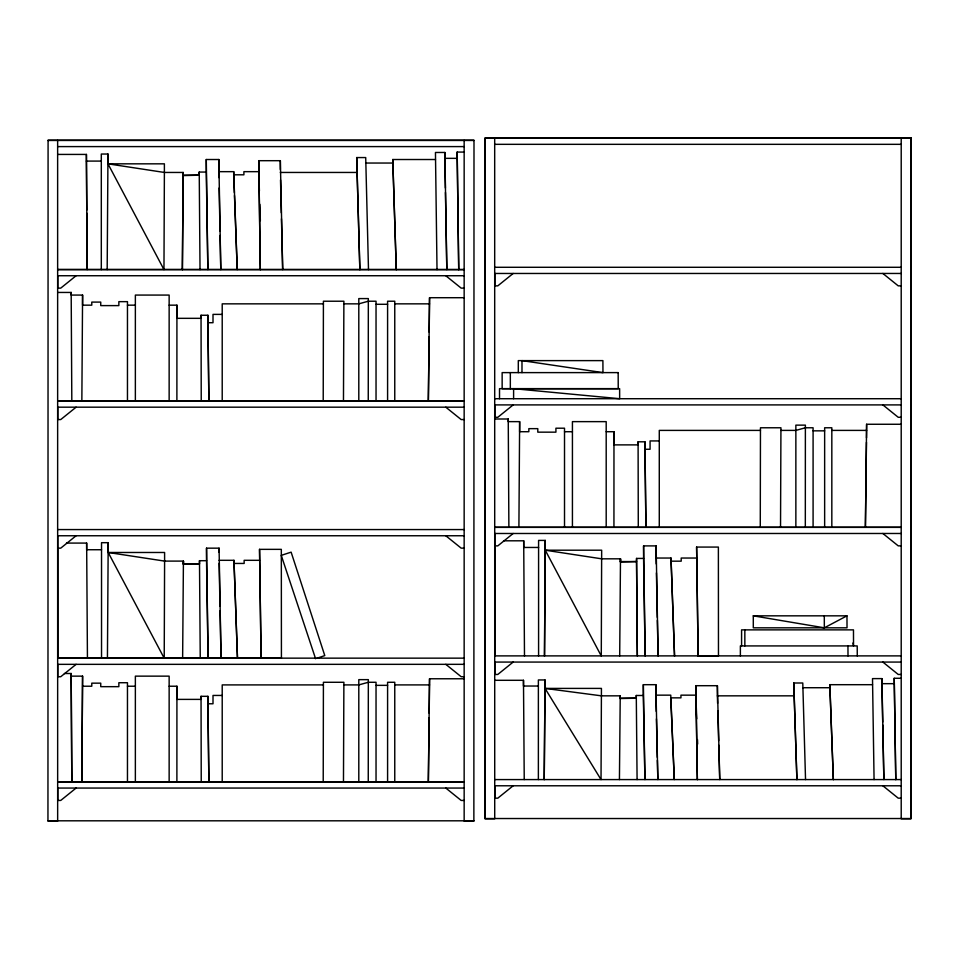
<?xml version="1.0" encoding="UTF-8"?>
<svg xmlns="http://www.w3.org/2000/svg" width="959" height="959" viewBox="0 0 959 959"><rect width="100%" height="100%" fill="white"/><g stroke="black" fill="none" stroke-linecap="round" stroke-linejoin="round"><path stroke-width="1.44" d="M176.888 400.79L176.924 305.166L169.144 305.166M176.888 781.849L176.924 686.224L169.144 686.224M368.256 400.79L368.328 298.585L358.798 298.585L358.798 400.79M368.256 781.849L368.328 679.643L358.798 679.643L358.798 781.849M613.94 527.342L613.976 431.718L606.196 431.718M805.32 527.342L805.38 425.137L795.862 425.137L795.862 527.342M323.219 400.79L323.411 301.222L343.885 301.222L343.466 400.79M323.219 781.849L323.411 682.281L343.885 682.281L343.466 781.849M760.271 527.342L760.463 427.774L780.938 427.774L780.53 527.342M81.851 400.79L82.582 295.072L71.182 295.072L71.182 292.447L57.66 292.447M82.582 676.143L81.851 781.849L82.582 676.143L71.182 676.143L71.182 673.506L64.421 673.506M107.18 269.599L107.971 154.039L101.306 154.039L101.306 269.599M107.432 658.246L108.199 542.686L101.534 542.686L101.534 658.246M518.903 527.342L519.634 421.636L508.246 421.636L508.246 418.999L494.724 418.999M545.251 540.408L544.496 655.98L545.251 540.408L538.586 540.408L538.586 655.98M545.036 679.955L544.232 779.583L545.036 679.955L538.371 679.955L538.371 779.583M182.63 658.246L183.421 561.099L164.6 561.099L108.199 552.48L108.199 542.686M619.694 655.98L620.485 558.821L601.665 558.821L545.251 550.202L601.281 655.98L601.665 550.202L545.251 550.202M619.43 779.583L620.233 695.838L601.437 695.838L545.036 688.406L601.029 779.583L601.437 688.406L545.036 688.406M183.397 564.24L183.421 561.099L183.397 564.24L199.484 563.844L199.484 560.703L206.533 560.703L208.091 658.246L206.533 548.164L219.072 548.164L221.038 658.246L220.09 610.763M620.449 561.962L620.485 558.821L620.449 561.962L636.548 561.566L636.548 558.426L643.585 558.426L645.143 655.98L643.585 545.899L656.124 545.899L658.102 655.98L657.383 620.365M429.141 336.669L428.349 400.79L429.548 297.71L464.18 297.71M429.2 332.186L429.548 297.71M464.18 678.768L429.548 678.768L428.349 781.849L429.141 717.728M429.2 713.244L429.548 678.768M620.197 698.536L620.233 695.838L620.197 698.536L636.285 698.2L636.285 695.491L643.333 695.491L644.928 779.583L643.333 684.69L655.872 684.69L657.838 779.583L657.394 760.331M901.244 424.262L866.612 424.262L865.402 527.342L866.468 442.339M866.516 437.855L866.612 424.262M220.102 235.47L220.786 269.599L218.82 159.518L206.281 159.518L207.863 269.599L206.281 172.057L199.232 172.057L199.232 175.185L183.145 175.593L183.169 172.452L182.378 269.599L183.169 172.452L164.385 172.452L107.971 163.833L107.971 154.039M76.109 275.736L60.741 288.132L57.756 288.132L57.756 275.736L464.156 275.736M76.109 407.179L60.741 419.562L57.756 419.562L57.756 407.179L464.156 407.179M76.109 535.757L60.741 548.152L57.756 548.152L57.756 535.757L464.156 535.757M513.161 273.471L497.805 285.854L494.82 285.854L494.82 273.471M76.109 664.347L60.741 676.73L57.756 676.73L57.756 664.347L464.156 664.335M513.161 404.914L497.805 417.297L494.82 417.297L494.82 404.914M76.109 788.058L60.741 800.441L57.756 800.441L57.756 788.058L464.156 788.058M513.161 533.492L497.805 545.875L494.82 545.875L494.82 533.492M513.161 662.07L497.805 674.453L494.82 674.453L494.82 662.07M513.161 785.781L497.805 798.164L494.82 798.164L494.82 785.781M753.294 615.834L824.332 627.821L846.965 615.834L847.025 627.821L753.294 627.821L753.294 615.834L846.965 615.834M316.914 658.27L324.777 655.596L291.128 552.156L281.251 555.369L315.595 658.725M698.152 655.98L718.471 655.848L718.375 547.074L696.606 547.074L698.152 655.98L696.606 547.074M47.95 140.458L473.866 140.458M494.688 144.329L901.208 144.329M57.636 146.595L464.156 146.595M457.167 152.073L458.726 269.599L457.167 152.073L464.216 152.073M445.456 192.459L446.822 269.599L444.856 152.469L435.458 152.469L437.016 269.599M57.636 154.423L86.418 154.423L87.185 269.599L86.79 213.114M356.7 157.564L359.853 269.599L356.7 157.564L365.715 157.564L368.484 269.599M444.856 152.469L444.856 158.343L457.167 158.343M392.77 159.518L396.283 269.599L392.77 159.518L435.458 159.518M258.786 160.692L260.309 269.599L258.786 160.692L280.34 160.692L282.677 269.599L281.455 218.784M86.418 154.423L86.418 161.088L101.306 161.088M365.715 163.042L392.77 163.042M218.82 159.518L218.82 171.661L233.708 171.661L237.233 269.599L234.475 195.54M280.34 172.452L356.7 172.452M233.708 171.661L233.708 174.802L243.898 174.802L243.898 171.661L258.786 171.661L259.398 190.961M183.169 175.185L199.232 175.185M494.688 267.285L901.208 267.285M494.688 273.471L901.208 273.459M901.208 285.854L898.223 285.854L882.867 273.459M464.156 288.12L461.171 288.12L445.803 275.736M323.411 303.847L222.212 303.847L222.212 400.79M343.885 303.847L358.798 303.847L368.328 301.222L376.036 301.222L376.036 400.79M394.76 303.847L429.548 303.847M376.036 304.291L387.592 304.291M127.463 305.166L135.363 305.166M222.212 314.384L213.006 314.384L213.006 322.715L207.899 322.715L207.899 315.259L201.042 315.259L201.042 318.328L176.924 318.328L176.924 305.166M494.688 398.716L901.208 398.716M57.66 400.79L464.18 400.79M57.636 400.994L464.156 400.994M494.688 404.902L901.208 404.902M901.208 417.285L898.223 417.285L882.867 404.902M464.156 419.562L461.171 419.562L445.803 407.179M760.463 430.399L659.277 430.399L659.277 527.342M780.938 430.399L795.862 430.399L805.38 427.774L813.088 427.774L813.088 527.342M831.825 430.399L866.612 430.399M813.088 430.843L824.644 430.843M564.515 431.718L572.427 431.718M659.277 440.936L650.07 440.936L650.07 449.268L644.951 449.268L644.951 441.811L638.095 441.811L638.095 444.88L613.976 444.88L613.976 431.718M494.688 527.306L901.208 527.306M494.724 527.342L901.244 527.342M57.636 529.572L464.156 529.572M494.688 533.492L901.208 533.48M503.547 540.804L523.698 540.804L524.489 655.98M66.495 543.082L86.646 543.082L87.437 658.246M901.208 545.863L898.223 545.863L882.867 533.48M538.586 547.457L523.698 547.457L523.698 540.804M464.156 548.14L461.171 548.14L445.803 535.757M259.541 549.351L261.1 658.246L259.541 549.351L281.323 549.351L281.419 658.126L57.888 658.246L57.852 547.565M101.534 549.735L86.646 549.735L86.646 543.082M656.124 545.899L656.124 558.042L671.012 558.042L674.537 655.98L671.012 558.042M696.606 558.042L681.202 558.042L681.202 561.171L671.012 561.171M219.072 560.308L233.96 560.32L237.484 658.246L233.96 560.308M259.541 560.32L244.149 560.308L244.149 563.448L233.96 563.448M620.485 561.566L636.548 561.566L637.339 655.98L636.548 558.426M183.421 563.844L199.484 563.844M494.688 655.884L901.208 655.884M57.636 658.15L464.156 658.15M494.688 662.07L901.208 662.07M901.208 674.453L898.223 674.453L882.867 662.07M464.156 676.718L461.171 676.718L445.803 664.335M894.232 678.277L895.778 779.583L894.232 678.277L901.268 678.277M882.76 724.992L883.874 779.583L881.908 678.612L872.51 678.612L874.069 779.583M494.688 680.303L523.482 680.303L524.237 779.583M793.764 683L796.905 779.583L793.764 683L802.779 683L805.536 779.583M881.908 678.612L881.908 683.671L894.232 683.671M829.823 684.69L833.347 779.583L829.823 684.69L872.51 684.69M323.411 684.906L222.212 684.906L222.212 781.849M343.885 684.906L358.798 684.906L368.328 682.281L376.036 682.281L376.036 781.849M394.76 684.906L429.548 684.906M376.036 685.349L387.592 685.349M695.838 685.697L697.361 779.583L695.838 685.697L717.392 685.697L719.741 779.583L718.77 745.191M538.371 686.033L523.482 686.033L523.482 680.303M82.582 686.224L91.788 686.224L91.788 683.156L100.743 683.156L100.743 686.668L118.856 686.668L118.856 682.724L127.463 682.724L127.463 781.849M127.463 686.224L135.363 686.224M802.779 687.723L829.823 687.723M655.872 684.69L655.872 695.155L670.761 695.155L674.285 779.583L670.821 699.339M222.212 695.443L213.006 695.443L213.006 703.774L207.899 703.774L207.899 696.318L201.042 696.318L201.042 699.387L176.924 699.387L176.924 686.224M717.392 685.697L717.392 695.838L793.764 695.838M670.761 697.852L680.95 697.852L680.95 695.155L695.838 695.155L696.725 718.854M620.233 698.2L636.285 698.2M494.688 779.583L901.268 779.583M494.688 785.781L901.208 785.781M901.208 798.164L898.223 798.164L882.867 785.781M464.156 800.441L461.171 800.441L445.803 788.058M48.082 820.808L473.998 820.808M852.923 643.01L853.534 645.934L853.474 629.871L741.583 629.871L741.583 645.934M697.493 739.593L697.661 744.04M233.708 174.802L234.368 192.579M259.829 204.315L260.357 220.63M717.392 695.838L717.596 703.307M717.811 710.787L718.651 740.696M280.519 179.92L281.311 212.802M655.872 695.155L656.256 711.446M656.424 718.854L657.323 757.37M881.908 683.671L882.7 722.043M656.124 558.042L656.244 563.976M656.424 572.883L657.323 617.392M218.82 171.661L218.94 177.595M219.143 187.988L220.007 231.023M219.132 563.281L219.995 606.316M444.856 158.343L445.384 188.012M644.951 449.268L645.934 527.342L644.951 441.811M207.899 322.715L208.882 400.79L207.899 315.259M207.899 703.774L208.882 781.849L207.899 696.318M636.285 695.491L637.088 779.583M199.232 172.057L200.023 269.599M199.484 560.703L200.251 658.246M86.418 161.088L86.766 210.141M857.274 655.956L857.214 645.922L740.372 645.922L740.372 655.956M847.948 645.922L848.008 655.956M508.246 418.999L508.881 527.342M71.182 292.447L71.817 400.79M71.182 673.506L71.817 781.849L71.182 676.143M824.296 615.834L824.332 627.821M638.095 441.811L638.286 527.342M201.042 315.259L201.234 400.79M201.042 696.318L201.234 781.849M494.916 545.287L494.94 655.98M901.208 138.144L901.208 818.818L910.918 818.818L910.918 138.192L485.002 138.192L485.002 818.818L494.724 818.818L494.688 138.144M831.825 527.342L831.825 427.774L824.644 427.774L824.644 527.342M744.843 629.871L744.843 645.934M643.585 545.899L643.585 558.426M643.333 684.69L643.333 695.491M606.196 527.342L606.196 421.636L572.427 421.636L572.427 527.342M564.515 527.342L564.515 428.205L555.92 428.205L555.92 432.161L537.795 432.161L537.795 428.649L528.841 428.649L528.841 431.718L519.634 431.718L519.634 421.636M521.984 372.619L521.984 360.62L602.959 372.619L602.899 360.62L518.304 360.62L518.304 372.619M513.604 398.704L513.604 388.671L619.658 398.704L619.622 388.671L499.519 388.671L499.519 398.704M510.332 372.619L510.332 388.683M464.156 140.41L464.156 821.096L473.866 821.096L473.998 140.182L48.082 140.182L47.95 821.096L57.66 821.096L57.636 140.41M394.76 400.79L394.76 301.222L387.592 301.222L387.592 400.79M394.76 781.849L394.76 682.281L387.592 682.281L387.592 781.849M280.34 160.692L280.34 169.515M219.072 548.164L219.072 552.216M206.533 548.164L206.533 560.703M206.281 159.518L206.281 172.057M169.144 400.79L169.144 295.072L135.363 295.072L135.363 400.79M169.144 781.849L169.144 676.143L135.363 676.143L135.363 781.849M127.463 400.79L127.463 301.653L118.856 301.653L118.856 305.609L100.743 305.609L100.743 302.097L91.788 302.097L91.788 305.166L82.582 305.166L82.582 295.072M164.385 172.452L163.965 269.599L107.971 163.833L164.385 163.833L164.385 172.452M164.6 561.099L164.217 658.246L108.199 552.48L164.6 552.48L164.6 561.099M911.05 137.904L485.134 137.904L485.134 818.53L911.05 818.53L911.05 137.904M464.156 269.551L57.636 269.551L464.216 269.599M618.171 372.607L502.144 372.619L502.144 388.683L618.231 388.683L618.171 372.607M464.18 781.849L57.66 781.849L464.156 781.873"/></g></svg>
